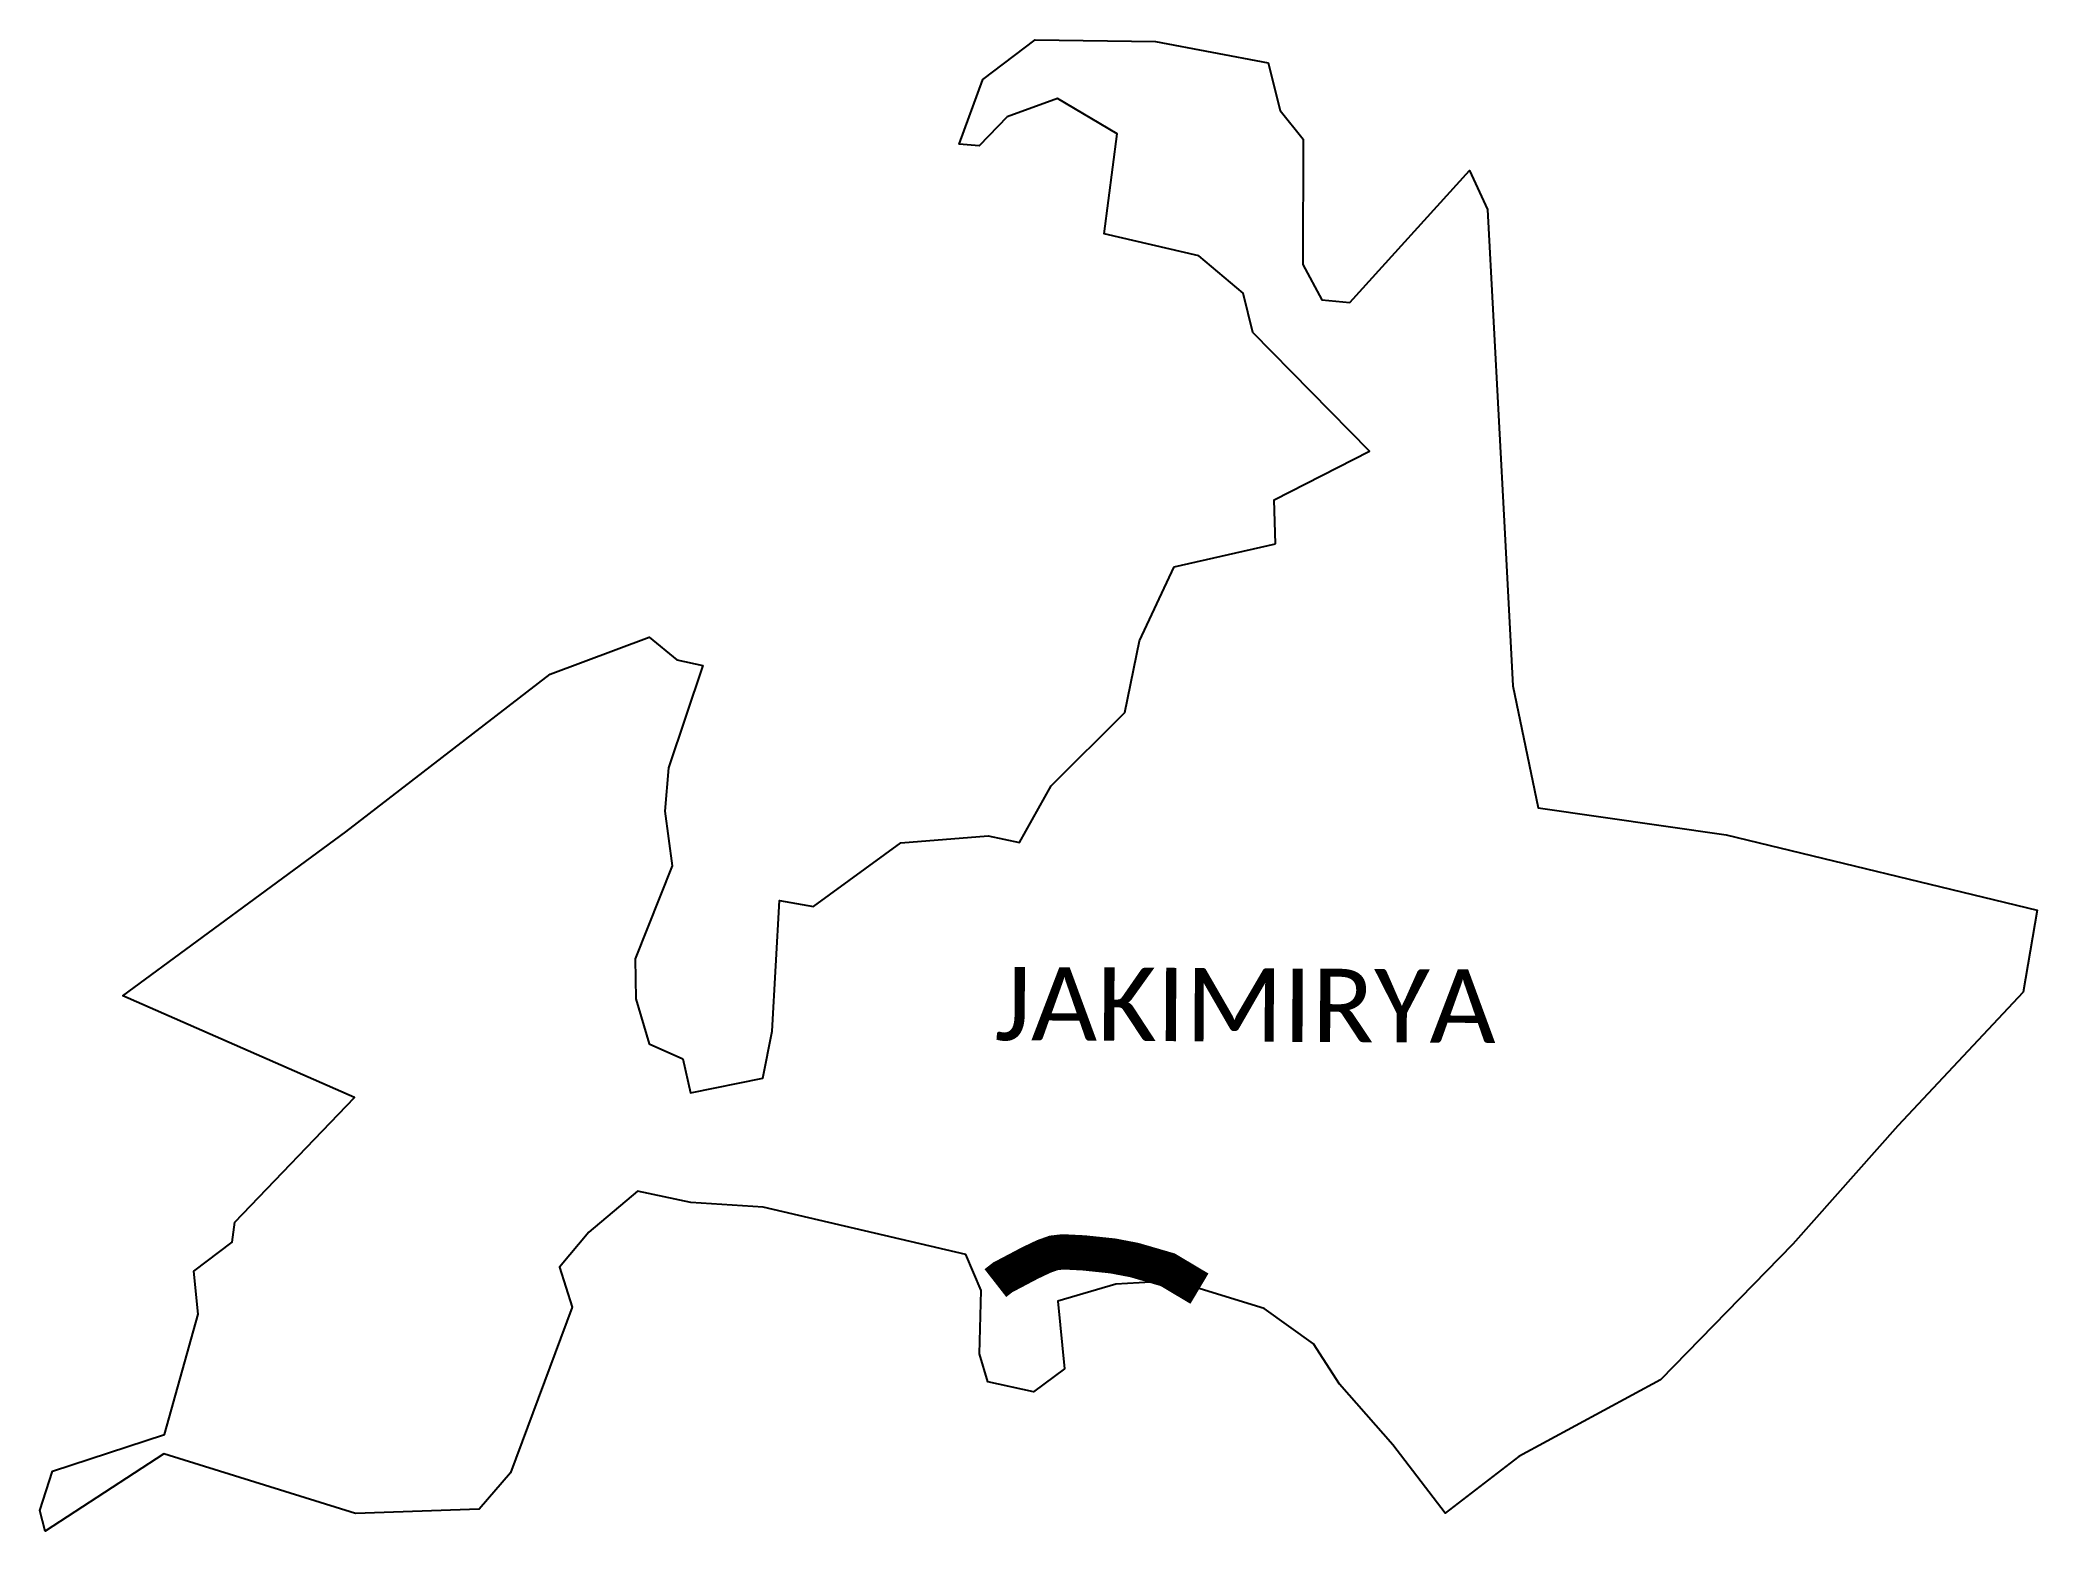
# Model space of a CAD drawing. Header units: metres. Extents: x 314786 to 317620, y 1882632 to 1884747.
import ezdxf

# ---------------------------------------------------------------- set-up
doc = ezdxf.new("R2010")
doc.units = ezdxf.units.M
for name, color, linetype in [('ARTIFICIALLY PROTECTED', 10, 'Continuous'), ('village', 3, 'Continuous'), ('VILLAGE NAME', 250, 'Continuous')]:
    doc.layers.add(name, color=color, linetype=linetype)
doc.styles.get("Standard").update_dxf_attribs({"font": 'simplex.shx'})

msp = doc.modelspace()

# ---------------------------------------------------------------- linework, layer by layer
at = {"layer": 'ARTIFICIALLY PROTECTED', "const_width": 50, "flags": 128}
msp.add_lwpolyline([(316142, 1882983.4), (316152.4, 1882991.5), (316191.3, 1883012), (316210.9, 1883021.3), (316224.6, 1883026.2), (316237.9, 1883027.7), (316267, 1883026.3), (316308.8, 1883021.9), (316339.2, 1883016.1), (316386.6, 1883002.3), (316431.6, 1882975.5)], dxfattribs=at)
at = {"layer": 'village', "color": 3}
msp.add_lwpolyline([(316539.4, 1884032.4), (316537.7, 1884094.5), (316672.7, 1884163.6), (316507.2, 1884331.8), (316493.7, 1884387.9), (316430.5, 1884440.7), (316296.6, 1884472), (316314.6, 1884613.6), (316230, 1884664.1), (316158.9, 1884637.9), (316119, 1884597), (316090.4, 1884599), (316124.4, 1884691), (316198.6, 1884747), (316369.3, 1884744.8), (316529.3, 1884714.4), (316546.2, 1884646.9), (316578.6, 1884606.2), (316578.4, 1884428.3), (316605.2, 1884378.5), (316645.1, 1884374.7), (316815, 1884561.7), (316840.3, 1884506.6), (316864.3, 1884055.4), (316876.2, 1883830.9), (316912.5, 1883657.5), (317179.2, 1883619.4), (317620.3, 1883512.6), (317600.5, 1883396), (317422.8, 1883206.4), (317273.7, 1883038.5), (317086, 1882846.3), (316884.8, 1882737.6), (316780.4, 1882657.2), (316705.8, 1882754.1), (316630.4, 1882840.2), (316593.6, 1882897.3), (316523.5, 1882947.6), (316395.8, 1882986.4), (316313, 1882982), (316230.4, 1882957.8), (316240.2, 1882861.9), (316196.1, 1882829.1), (316131.5, 1882843.1), (316119.7, 1882883.2), (316121.6, 1882972.8), (316100.1, 1883024.2), (315812.7, 1883091.3), (315709.7, 1883097.9), (315634, 1883113.8), (315565.2, 1883055.8), (315523.3, 1883006.2), (315541.3, 1882949.1), (315453.8, 1882714), (315409.3, 1882662.8), (315233.8, 1882656.3), (314962.1, 1882741.3), (314793.7, 1882631.6), (314786.1, 1882660.6), (314804, 1882716.7), (314962.7, 1882768.8), (315010.8, 1882939.4), (315004.7, 1883000.3), (315059.1, 1883041.3), (315062.9, 1883069.9), (315232.3, 1883246.8), (314903.8, 1883390.8), (315220.4, 1883623.5), (315510.1, 1883847.4), (315650.5, 1883899.7), (315689.9, 1883867.4), (315727, 1883859.7), (315678.2, 1883714.4), (315673, 1883652.7), (315683.2, 1883575.3), (315630.9, 1883443.4), (315631.9, 1883386.7), (315650.9, 1883322.8), (315698.5, 1883301.7), (315709.5, 1883253.5), (315812, 1883274.1), (315825.2, 1883340.9), (315835.7, 1883526.2), (315884.1, 1883517.8), (316007.9, 1883608.1), (316131.6, 1883617.8), (316176, 1883608.7), (316221.4, 1883689), (316325.9, 1883793.1), (316346.4, 1883894.4), (316395.7, 1883999.5)], dxfattribs=at)
at = {"layer": 'village', "color": 3, "flags": 128}
msp.add_lwpolyline([(316395.7, 1883999.5), (316539.4, 1884032.4)], dxfattribs=at)

# ---------------------------------------------------------------- texts
at = {"layer": 'VILLAGE NAME', "insert": (316141.4, 1883432.1), "char_height": 104.042, "attachment_point": 1, "rotation": 359.6762}
msp.add_mtext_dynamic_manual_height_columns('{\\fCalibri|b0|i0|c0|p34;JAKIMIRYA}', width=1142.412, gutter_width=520.2, heights=[0], dxfattribs=at)

doc.saveas('drawing.dxf')
